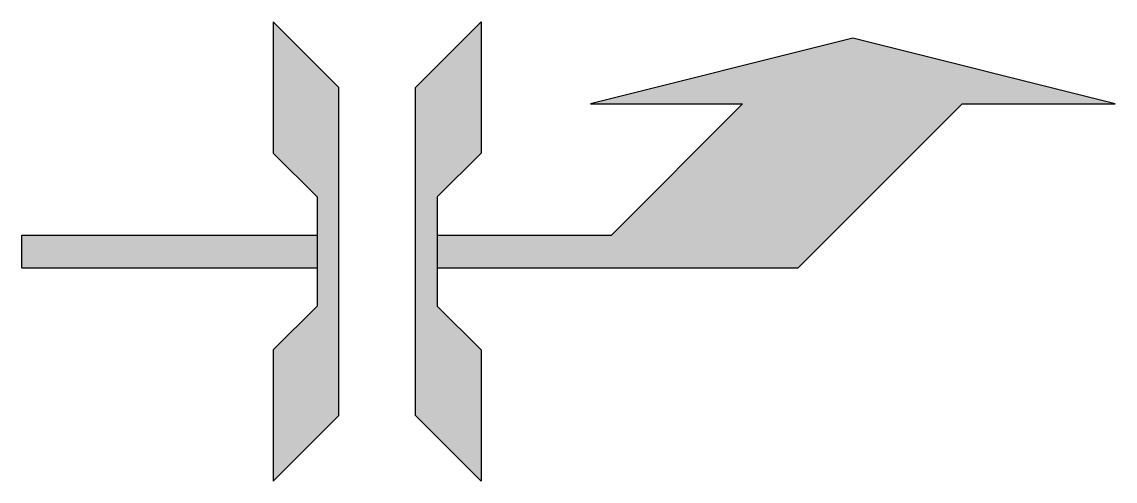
# Model space of a CAD drawing. Header units: metres. Extents: x 0 to 5, y -1.05 to 1.05.
import ezdxf

# ---------------------------------------------------------------- set-up
doc = ezdxf.new("R2010")
doc.units = ezdxf.units.M
doc.header["$LTSCALE"] = 0.2

msp = doc.modelspace()

# ---------------------------------------------------------------- hatches: boundary and pattern name
h = msp.add_hatch(color=256)
h.paths.add_polyline_path([(2.6959, 0.075), (1.9, 0.075), (1.9, -0.075), (3.55, -0.075), (4.3, 0.675), (5, 0.675), (3.8, 0.975), (2.6, 0.675), (3.2959, 0.675)])
h.paths.add_polyline_path([(1.8, -0.75), (2.1, -1.05), (2.1, -0.45), (1.9, -0.25), (1.9, 0.25), (2.1, 0.45), (2.1, 1.05), (1.8, 0.75)])
h.paths.add_polyline_path([(1.15, 0.45), (1.35, 0.25), (1.35, -0.25), (1.15, -0.45), (1.15, -1.05), (1.45, -0.75), (1.45, 0.75), (1.15, 1.05)])
h.paths.add_polyline_path([(1.35, -0.075), (1.35, 0.075), (0, 0.075), (0, -0.075)])

# ---------------------------------------------------------------- linework, layer by layer
at = {"linetype": 'Continuous'}
for p, q in [((3.8, 0.975), (2.6, 0.675)), ((5, 0.675), (3.8, 0.975)), ((2.6, 0.675), (3.2959, 0.675)), ((2.6959, 0.075), (3.2959, 0.675)), ((3.55, -0.075), (4.3, 0.675)), ((4.3, 0.675), (5, 0.675)), ((0, 0.075), (1.35, 0.075)), ((0, -0.075), (0, 0.075)), ((1.9, 0.075), (2.6959, 0.075)), ((0, -0.075), (1.35, -0.075)), ((1.9, -0.075), (3.55, -0.075))]:
    msp.add_line(p, q, dxfattribs=at)
at = {"linetype": 'Continuous', "flags": 128}
for points in [[(1.15, 1.05), (1.15, 0.45), (1.35, 0.25), (1.35, -0.25), (1.15, -0.45), (1.15, -1.05), (1.45, -0.75), (1.45, 0.75), (1.15, 1.05)], [(2.1, 1.05), (2.1, 0.45), (1.9, 0.25), (1.9, -0.25), (2.1, -0.45), (2.1, -1.05), (1.8, -0.75), (1.8, 0.75), (2.1, 1.05)]]:
    msp.add_lwpolyline(points, dxfattribs=at)

doc.saveas('drawing.dxf')
